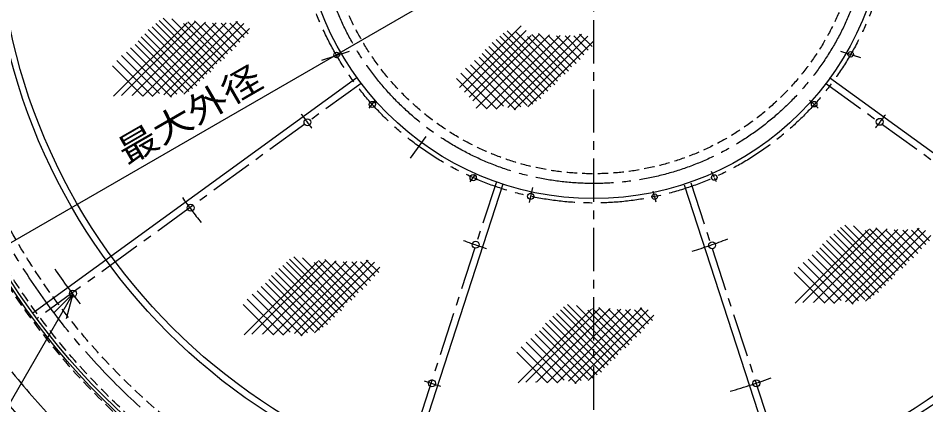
# Model space of a CAD drawing. Units: millimetres, scale not verified. Extents: x -4852 to 4898, y -3473 to 3427.
# Drawn here: x -2842 to -223, y -929 to 187 of the extents above; entities that cross this region are included whole.
import ezdxf
from ezdxf.enums import TextEntityAlignment as Align

# ---------------------------------------------------------------- set-up
doc = ezdxf.new("R2010")
doc.units = ezdxf.units.MM
doc.header["$LTSCALE"] = 25
for name, pattern in [('CHAIN1', [8, 5, -1, 1, -1]), ('CHAIN2', [12, 9, -1, 1, -1]), ('DASHED1', [1.8, 1.2, -0.6])]:
    doc.linetypes.add(name, pattern=pattern)
doc.layers.add('0-0', color=7, linetype='Continuous')
doc.styles.add('ＭＳ ゴシック', font='')
doc.styles.get('ＭＳ ゴシック').set_extended_font_data('MS Gothic')

msp = doc.modelspace()

# ---------------------------------------------------------------- linework, layer by layer
at = {"layer": '0-0', "linetype": 'CHAIN1'}
for p, q in [((-1182.02, 2781.55), (-1182.02, -3078.77)), ((-1965.95, 65.46), (-1886.05, 91.43)), ((-469.16, 92.29), (-411.47, 73.54)), ((-1852.46, -1.24), (-2788.06, -681)), ((-512.03, -0.26), (424.75, -680.87)), ((-544.77, -62.3), (-558.25, -49.43)), ((-544.77, -61.68), (-533.74, -72.71)), ((-833.37, -271.85), (-841.33, -255.31)), ((-1461.91, -285.54), (-1819.2, -1385.16)), ((-900.92, -288.04), (-544.48, -1385.05)), ((-833.37, -272.46), (-827.85, -284.72)), ((-1357.37, -301.54), (-1367.39, -345.4)), ((-1005.25, -327.85), (-1009.01, -312.82)), ((-1005.25, -329.11), (-1001.49, -342.89))]:
    msp.add_line(p, q, dxfattribs=at)
at = {"layer": '0-0', "color": 4}
msp.add_line((734.15, 1615.81), (-3102.64, -599.35), dxfattribs=at)
at = {"layer": '0-0'}
for p, q in [((-2423.45, 187.09), (-2278.53, 42.16)), ((-2398.27, 184.85), (-2269.01, 55.59)), ((-2566.38, -38.25), (-2354.24, 173.88)), ((-2543.88, -36.21), (-2331.74, 175.92)), ((-2513.19, -36.21), (-2301.06, 175.92)), ((-2482.51, -38.25), (-2270.38, 173.88)), ((-2455.35, 161.91), (-2306.22, 12.78)), ((-2453.88, -38.25), (-2241.74, 173.88)), ((-2444.16, 171.98), (-2297.55, 25.37)), ((-2435.21, 180.37), (-2286.08, 31.25)), ((-2421.15, -34.16), (-2209.02, 177.97)), ((-2402.74, -40.3), (-2190.61, 171.83)), ((-2364.7, 171.42), (-2255.86, 62.58)), ((-2351.83, 176.46), (-2246.35, 70.98)), ((-2333.36, 179.25), (-2237.96, 83.85)), ((-2305.39, 173.66), (-2224.53, 92.8)), ((-2280.76, 173.1), (-2212.5, 104.83)), ((-2256.14, 172.54), (-2201.87, 118.26)), ((-2230.96, 172.54), (-2189.83, 131.41)), ((-2214.18, 177.58), (-2178.36, 141.76)), ((-1568.44, -13.07), (-1389.97, 165.4)), ((-2487.24, 133.37), (-2338.4, -15.48)), ((-2476.05, 142.32), (-2325.81, -7.92)), ((-2466.54, 154.07), (-2317.42, 4.95)), ((-2363.88, -32.12), (-2174.67, 157.09)), ((-1553.54, -26.45), (-1375.83, 151.26)), ((-1540.15, -41.35), (-1361.68, 137.12)), ((-1530.31, -51.96), (-1339.18, 139.16)), ((-1520.63, -72.97), (-1308.5, 139.16)), ((-1489.95, -75.01), (-1277.82, 137.12)), ((-1461.32, -75.01), (-1249.18, 137.12)), ((-1451.6, 135.22), (-1304.99, -11.39)), ((-1442.64, 143.61), (-1293.52, -5.51)), ((-1430.89, 150.33), (-1285.97, 5.4)), ((-1428.59, -70.92), (-1216.46, 141.21)), ((-1410.18, -77.06), (-1198.05, 135.07)), ((-1405.71, 148.09), (-1276.45, 18.83)), ((-1372.14, 134.66), (-1263.3, 25.82)), ((-1359.27, 139.69), (-1253.79, 34.22)), ((-1340.8, 142.49), (-1245.4, 47.09)), ((-1312.83, 136.9), (-1231.97, 56.04)), ((-1288.2, 136.34), (-1219.94, 68.07)), ((-1263.58, 135.78), (-1209.3, 81.5)), ((-1238.4, 135.78), (-1197.27, 94.65)), ((-1221.62, 140.81), (-1185.8, 105)), ((-2504.59, 111.55), (-2365.26, -27.79)), ((-2495.64, 121.62), (-2349.31, -24.71)), ((-1483.49, 105.56), (-1333.25, -44.68)), ((-1473.98, 117.31), (-1324.86, -31.81)), ((-1462.79, 125.15), (-1313.66, -23.98)), ((-1371.32, -68.88), (-1182.11, 120.33)), ((-2433.53, -30.58), (-2543.2, 79.09)), ((-2529.21, 89.16), (-2399.11, -40.94)), ((-2517.46, 101.47), (-2384, -31.98)), ((-1503.08, 84.86), (-1356.75, -61.47)), ((-1494.68, 96.61), (-1345.84, -52.24)), ((-2453.11, -38.98), (-2557.47, 65.38)), ((-1536.65, 52.4), (-1406.55, -77.7)), ((-1524.9, 64.71), (-1391.44, -68.74)), ((-1512.03, 74.79), (-1372.7, -64.55)), ((-2482.21, -37.86), (-2569.78, 49.71)), ((-1460.55, -75.74), (-1564.91, 28.62)), ((-1440.97, -67.35), (-1550.64, 42.33)), ((-1864.21, 14.94), (-2799.82, -664.82)), ((-1489.65, -74.62), (-1577.22, 12.95)), ((-500.27, 15.92), (436.5, -664.69)), ((-2515.24, -36.21), (-2515.22, -36.19)), ((-1828.61, -73.1), (-1812.6, -51.07)), ((-1522.68, -72.97), (-1522.66, -72.95)), ((-1665.25, -154.49), (-1710.72, -217.08)), ((-1537.85, -285.37), (-1522.51, -264.25)), ((-1442.89, -291.72), (-1800.18, -1391.34)), ((-919.94, -294.22), (-563.5, -1391.23)), ((-468.47, -417), (-319.34, -566.13)), ((-456.71, -410.29), (-311.79, -555.21)), ((-431.53, -412.52), (-302.27, -541.78)), ((-366.62, -418.12), (-271.22, -513.53)), ((-599.64, -635.63), (-387.5, -423.49)), ((-577.14, -633.58), (-365, -421.45)), ((-546.45, -633.58), (-334.32, -421.45)), ((-515.77, -635.63), (-303.64, -423.49)), ((-499.8, -443.3), (-350.68, -592.43)), ((-488.61, -435.47), (-339.48, -584.59)), ((-487.14, -635.63), (-275, -423.49)), ((-477.42, -425.39), (-330.81, -572)), ((-454.41, -631.54), (-242.28, -419.4)), ((-436, -637.67), (-223.87, -425.54)), ((-397.96, -425.95), (-289.12, -534.79)), ((-397.14, -629.49), (-207.93, -440.28)), ((-385.09, -420.92), (-279.61, -526.4)), ((-338.65, -423.72), (-257.79, -504.57)), ((-314.02, -424.28), (-245.76, -492.54)), ((-289.4, -424.83), (-235.13, -479.11)), ((-264.22, -424.83), (-223.09, -465.96)), ((-247.44, -419.8), (-211.62, -455.61)), ((-520.51, -464), (-371.66, -612.85)), ((-509.31, -455.05), (-359.07, -605.3)), ((-550.72, -495.9), (-417.26, -629.36)), ((-537.85, -485.83), (-398.52, -625.16)), ((-528.9, -475.76), (-382.57, -622.08)), ((-2189.57, -727.53), (-1977.44, -515.4)), ((-2167.07, -725.49), (-1954.94, -513.35)), ((-2136.39, -725.49), (-1924.26, -513.35)), ((-2105.71, -727.53), (-1893.57, -515.4)), ((-2077.07, -727.53), (-1864.94, -515.4)), ((-2067.35, -517.3), (-1920.75, -663.9)), ((-2058.4, -508.9), (-1909.27, -658.03)), ((-2046.65, -502.19), (-1901.72, -647.12)), ((-2044.34, -723.44), (-1832.21, -511.31)), ((-2025.93, -729.58), (-1813.8, -517.44)), ((-2021.47, -504.43), (-1892.21, -633.69)), ((-1987.89, -517.86), (-1879.06, -626.69)), ((-1975.02, -512.82), (-1869.55, -618.3)), ((-1956.56, -510.02), (-1861.15, -605.43)), ((-1928.58, -515.62), (-1847.72, -596.48)), ((-1903.96, -516.18), (-1835.69, -584.45)), ((-1879.34, -516.74), (-1825.06, -571.02)), ((-1854.16, -516.74), (-1813.03, -557.87)), ((-1837.37, -511.7), (-1801.56, -547.51)), ((-466.79, -627.96), (-576.46, -518.28)), ((-562.47, -508.21), (-432.37, -638.31)), ((-2099.25, -546.96), (-1949, -697.2)), ((-2089.74, -535.2), (-1940.61, -684.33)), ((-2078.54, -527.37), (-1929.42, -676.5)), ((-1987.07, -721.39), (-1797.86, -532.19)), ((-515.47, -635.23), (-603.04, -547.66)), ((-486.37, -636.35), (-590.73, -531.99)), ((-2118.83, -567.66), (-1972.51, -713.99)), ((-2110.44, -555.91), (-1961.59, -704.75)), ((-2152.41, -600.11), (-2022.31, -730.21)), ((-2140.66, -587.8), (-2007.2, -721.26)), ((-2127.79, -577.73), (-1988.45, -717.06)), ((-2684.26, -608.76), (-3062.22, -1263.41)), ((-2684.26, -608.76), (-2737.3, -661.79)), ((-2684.26, -608.76), (-2703.67, -681.21)), ((-2076.31, -728.26), (-2180.67, -623.9)), ((-2056.72, -719.86), (-2166.4, -610.19)), ((-2105.4, -727.14), (-2192.98, -639.56)), ((-1399.2, -865.39), (-1187.07, -653.25)), ((-1376.7, -863.34), (-1164.57, -651.21)), ((-1346.02, -863.34), (-1133.88, -651.21)), ((-1315.33, -865.39), (-1103.2, -653.25)), ((-1286.7, -865.39), (-1074.57, -653.25)), ((-1268.03, -646.76), (-1118.9, -795.88)), ((-1256.28, -640.05), (-1111.35, -784.97)), ((-1253.97, -861.3), (-1041.84, -649.16)), ((-1231.1, -642.28), (-1101.84, -771.54)), ((-1184.65, -650.68), (-1079.17, -756.16)), ((-1166.19, -647.88), (-1070.78, -743.29)), ((-1138.21, -653.47), (-1057.35, -734.33)), ((-1113.59, -654.03), (-1045.32, -722.3)), ((-1088.97, -654.59), (-1034.69, -708.87)), ((-1063.79, -654.59), (-1022.66, -695.72)), ((-1047, -649.56), (-1011.19, -685.37)), ((-548.5, -633.58), (-548.48, -633.56)), ((-1299.36, -673.06), (-1150.24, -822.18)), ((-1288.17, -665.23), (-1139.05, -814.35)), ((-1276.98, -655.15), (-1130.37, -801.76)), ((-1235.56, -867.43), (-1023.43, -655.3)), ((-1197.52, -655.71), (-1088.69, -764.55)), ((-1196.7, -859.25), (-1007.49, -670.04)), ((-1328.46, -705.51), (-1182.13, -851.84)), ((-1320.07, -693.76), (-1171.22, -842.61)), ((-1308.88, -684.81), (-1158.63, -835.05)), ((-2138.43, -725.49), (-2138.41, -725.46)), ((-1350.28, -725.66), (-1216.83, -859.12)), ((-1337.41, -715.59), (-1198.08, -854.92)), ((-1266.35, -857.72), (-1376.02, -748.04)), ((-1362.04, -737.97), (-1231.94, -868.07)), ((-1315.03, -864.99), (-1402.6, -777.42)), ((-1285.93, -866.11), (-1390.29, -761.75)), ((-1348.06, -863.34), (-1348.04, -863.32))]:
    msp.add_line(p, q, dxfattribs=at)
for centre, radius in [((-1181.73, 510.5), 2008), ((-1181.19, 510.48), 2000), ((-1179.4, 510.21), 1740), ((-1180.93, 510.21), 1720), ((-1181.24, 508.08), 842), ((-1922.94, 80.76), 8), ((-439.48, 82.63), 8), ((-1820.08, -61.99), 9), ((-544.77, -61.3), 8), ((-2007.01, -113.51), 10), ((-355.63, -112.23), 10), ((-1528.93, -273.3), 9), ((-833.19, -272.94), 8), ((-1363.29, -327.07), 9), ((-1005.05, -328.16), 8), ((-2344.02, -360.06), 10), ((-1521.79, -466.94), 10), ((-839.3, -468.53), 10), ((-2683.86, -608.1), 10), ((-1647.77, -867.18), 10), ((-711.73, -867.18), 10)]:
    msp.add_circle(centre, radius, dxfattribs=at)
at = {"layer": '0-0', "linetype": 'DASHED1'}
for centre, radius in [((-1181.42, 511.31), 1991), ((-1180.49, 509.73), 1925), ((-1182.01, 509.89), 772)]:
    msp.add_circle(centre, radius, dxfattribs=at)
at = {"layer": '0-0', "linetype": 'CHAIN2'}
for centre, radius in [((-1179.87, 508.54), 1950), ((-1179.87, 508.54), 1950), ((-1180.6, 509.79), 800), ((-1180.6, 509.79), 800)]:
    msp.add_circle(centre, radius, dxfattribs=at)
at = {"layer": '0-0', "linetype": 'CHAIN1'}
msp.add_circle((-1182.11, 510.43), 857, dxfattribs=at)
at = {"layer": '0-0'}
msp.add_arc((-1181.73, 510.5), 2218, 186.53171, 173.4667, dxfattribs=at)
at = {"layer": '0-0', "linetype": 'CHAIN2'}
msp.add_arc((-1180.85, 508.83), 2150, 186.68781, 173.36037, dxfattribs=at)
at = {"layer": '0-0', "linetype": 'DASHED1'}
msp.add_arc((-1180.45, 510.87), 2014, 187.18256, 172.96818, dxfattribs=at)
at = {"layer": '0-0', "linetype": 'CHAIN1'}
for centre, radius, start, end in [((-1181.19, 509.92), 1035, 215.40297, 218.25159), ((-1181.19, 509.92), 1035, 321.82036, 324.4567), ((-1181.19, 510.51), 1455, 215.34003, 218.87502), ((-1181.19, 509.92), 1035, 248.69975, 252.63373), ((-1181.19, 509.92), 1035, 285.94046, 291.94133), ((-1181.19, 511.1), 1875, 213.95936, 218.05362), ((-1181.19, 510.51), 1455, 250.34196, 252.30393), ((-1181.19, 510.51), 1455, 285.69653, 290.82255)]:
    msp.add_arc(centre, radius, start, end, dxfattribs=at)

# ---------------------------------------------------------------- texts
at = {"layer": '0-0', "style": 'ＭＳ ゴシック', "width": 1.15}
msp.add_text('最大外径', height=73.31, rotation=30, dxfattribs=at).set_placement((-2516.77, -256.75), align=Align.BOTTOM_LEFT)

doc.saveas('drawing.dxf')
